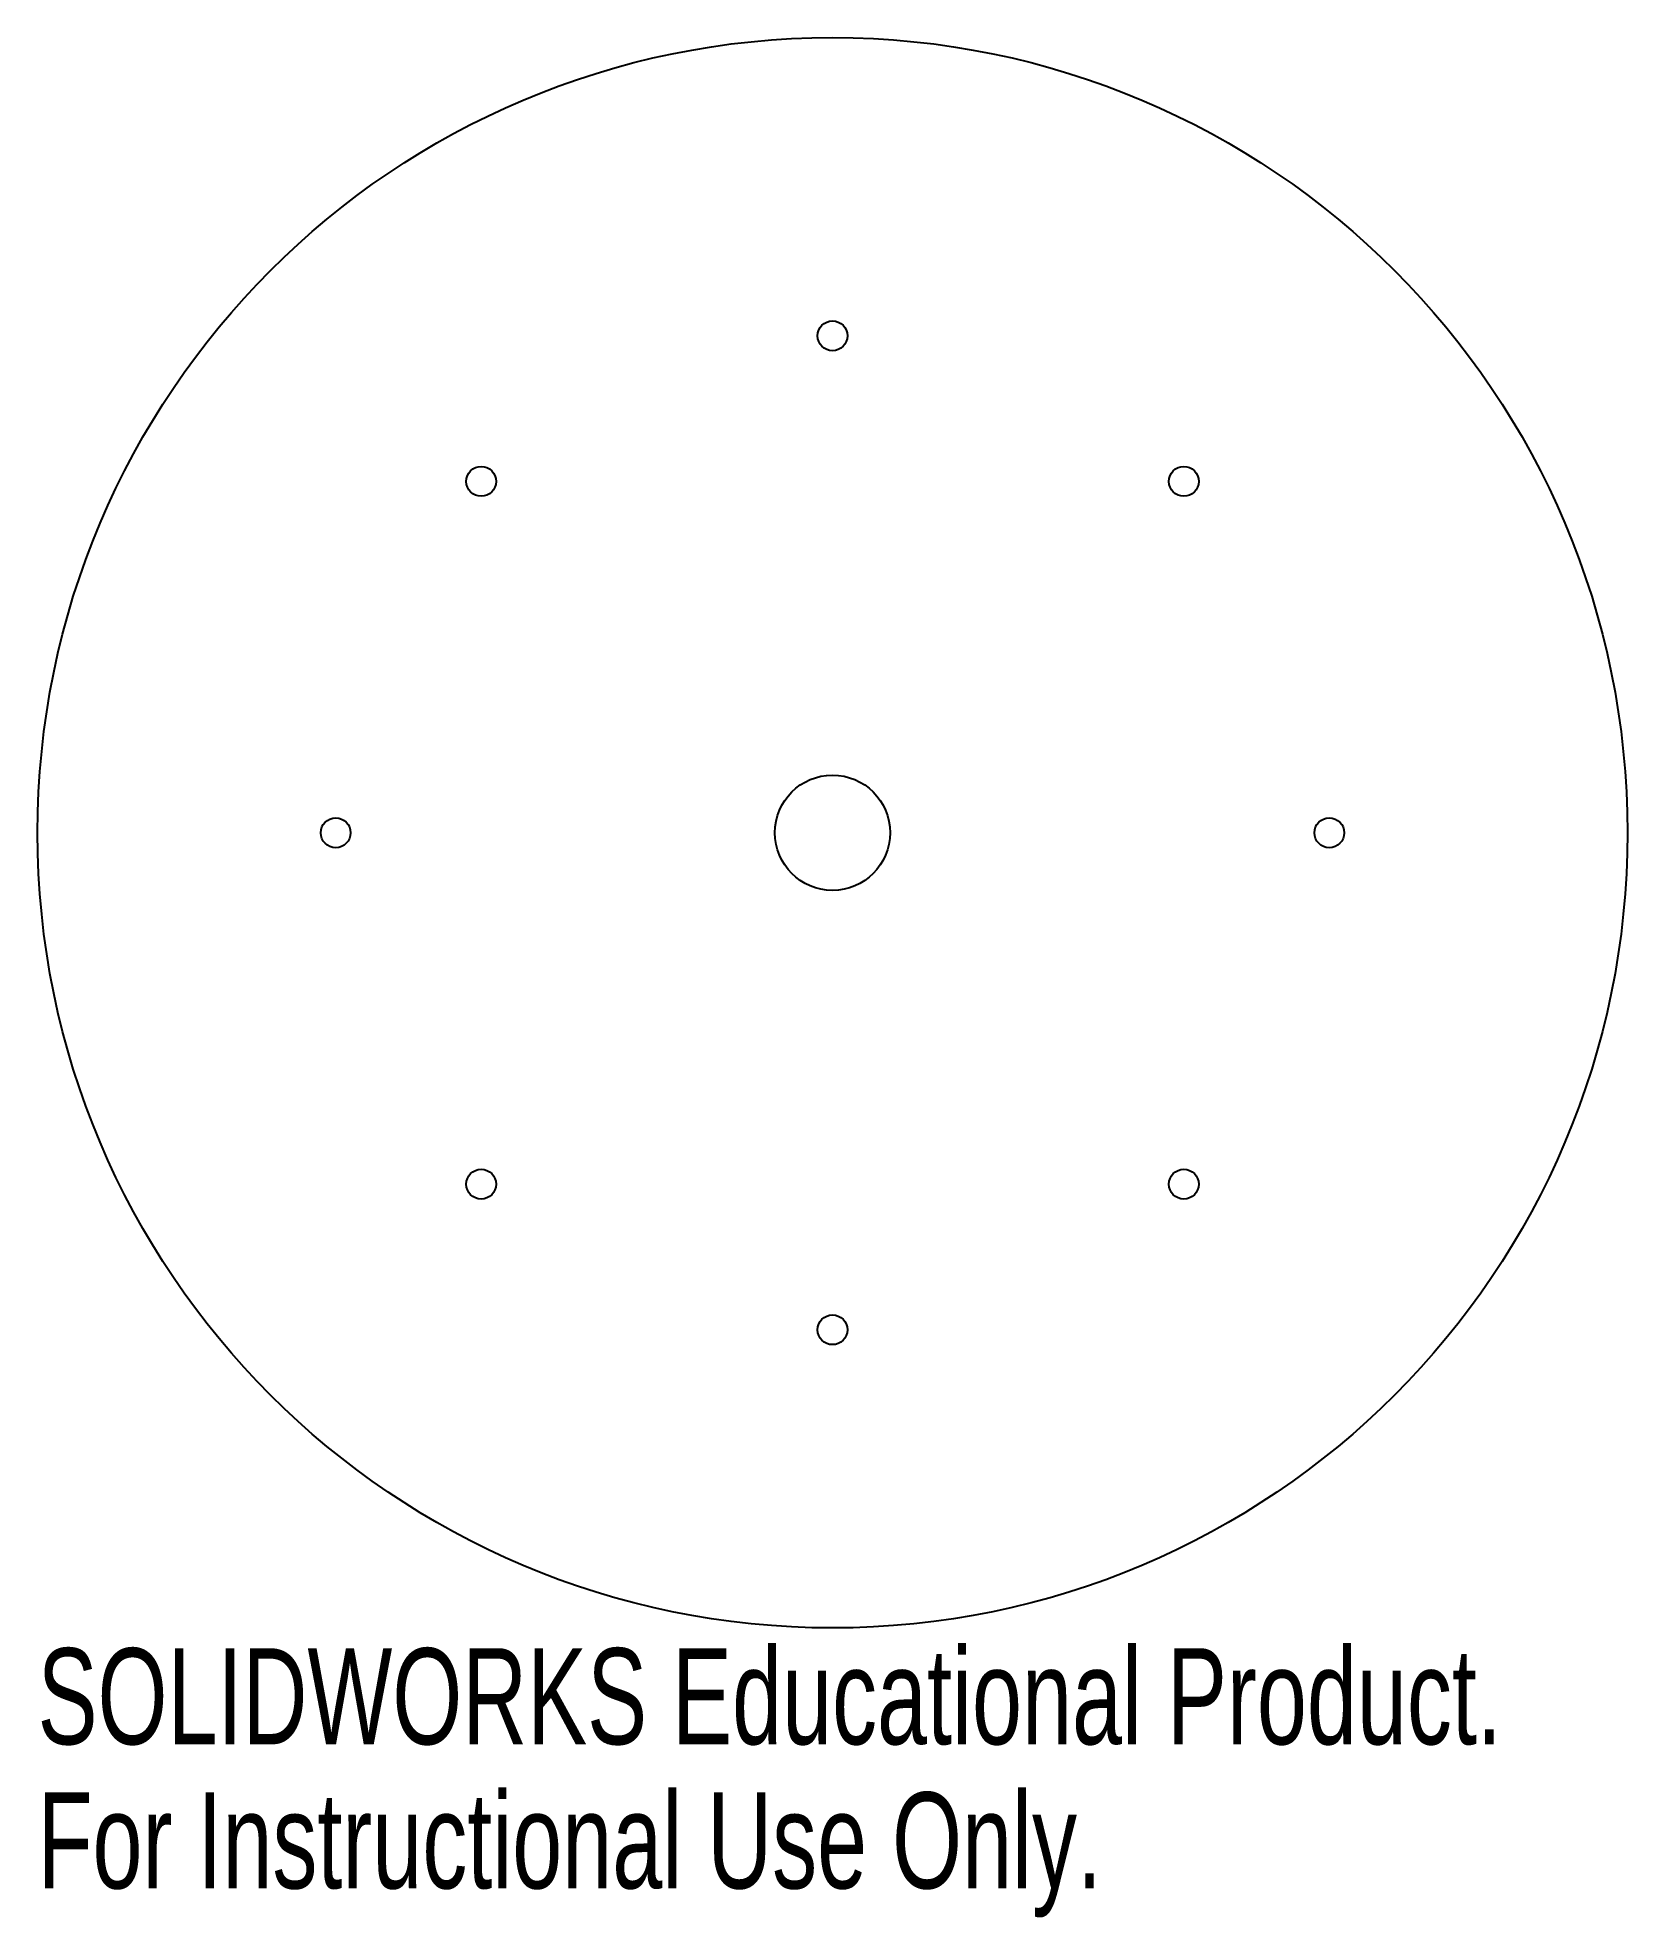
# Model space of a CAD drawing. Header units: millimetres. Extents: x -40 to 40, y -54.6 to 40.
import ezdxf

# ---------------------------------------------------------------- set-up
doc = ezdxf.new("R2010")
doc.units = ezdxf.units.MM
doc.styles.add('SLDTEXTSTYLE0', font='TXT', dxfattribs={"width": 0.7})

msp = doc.modelspace()

# ---------------------------------------------------------------- linework, layer by layer
at = {"color": 7, "linetype": 'Continuous', "lineweight": 25}
for centre, radius in [((0, 0), 40), ((0, 25), 0.75), ((-17.678, 17.678), 0.75), ((17.678, 17.678), 0.75), ((0, 0), 2.9), ((-25, 0), 0.75), ((25, 0), 0.75), ((-17.678, -17.678), 0.75), ((17.678, -17.678), 0.75), ((0, -25), 0.75)]:
    msp.add_circle(centre, radius, dxfattribs=at)

# ---------------------------------------------------------------- texts
at = {"color": 7, "linetype": 'Continuous', "char_height": 4.83362, "attachment_point": 1, "style": 'SLDTEXTSTYLE0'}
for s, insert in [('SOLIDWORKS Educational Product.', (-40, -41.02)), ('For Instructional Use Only.', (-40, -48.27))]:
    msp.add_mtext(s, dxfattribs=dict(at, insert=insert))

doc.saveas('drawing.dxf')
